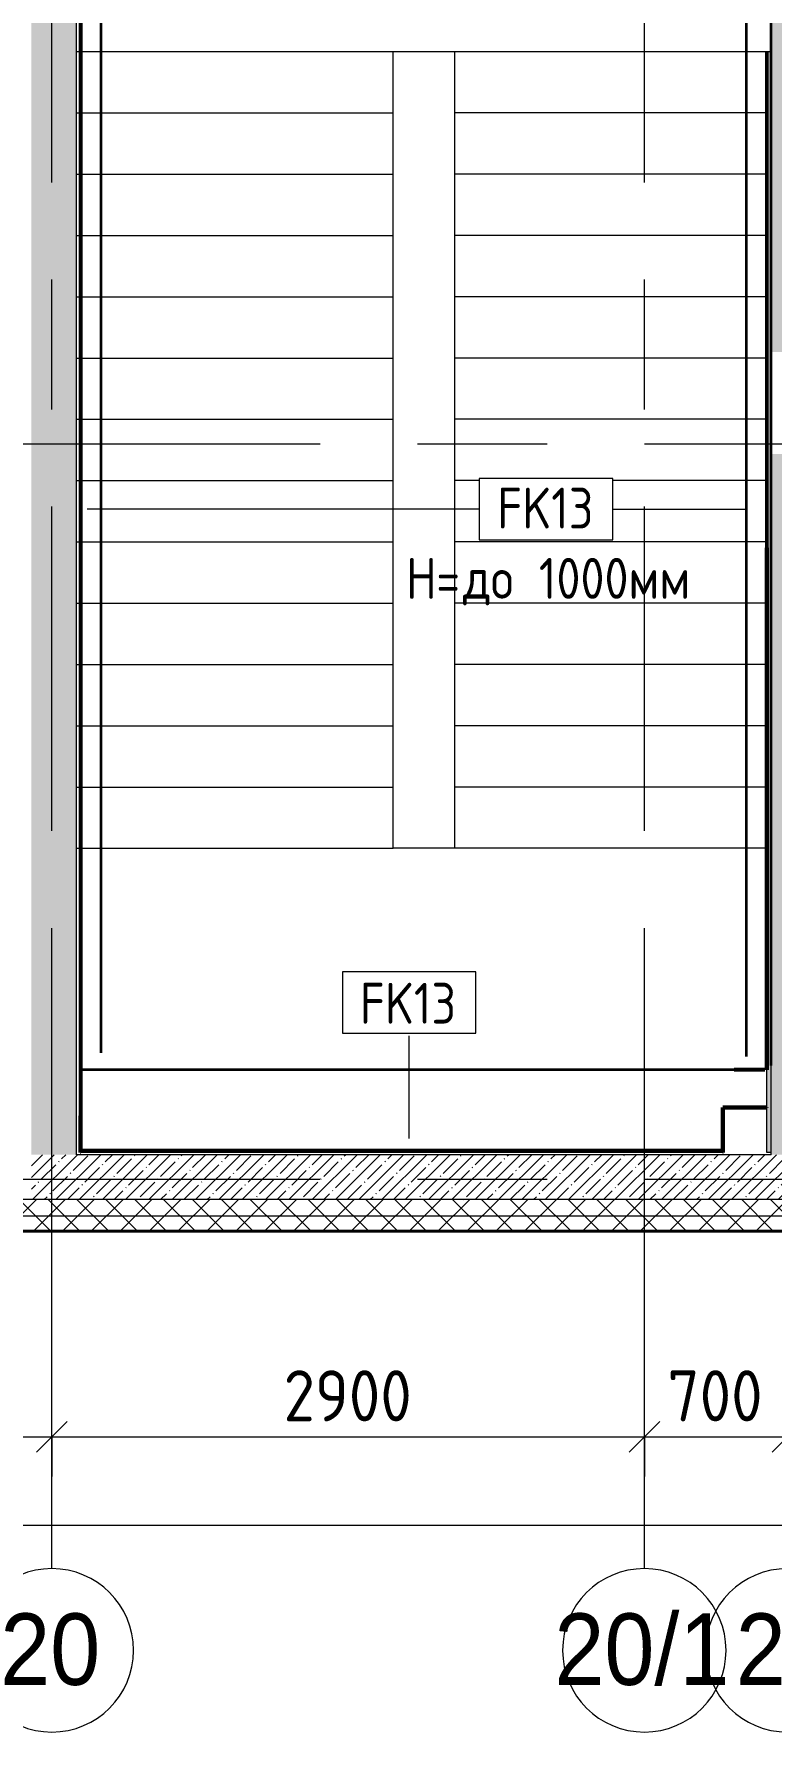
# Model space of a CAD drawing. Header units: millimetres. Extents: x 35524 to 235479, y -8553 to 29000.
# Drawn here: x 71872 to 75480, y -2706 to 5606 of the extents above; entities that cross this region are included whole.
import ezdxf

# ---------------------------------------------------------------- set-up
doc = ezdxf.new("R2010")
doc.units = ezdxf.units.MM
doc.linetypes.add('Осевая', pattern=[3175, 635, -476.25, 1587.5, -476.25])
for name, color, linetype, lineweight in [('A-ANNO-DIMS', 7, 'Continuous', 9), ('A-ANNO-DIMS-100', 7, 'Continuous', 9), ('A-DETL', 7, 'Continuous', 9), ('A-DETL-1', 7, 'Continuous', 35), ('A-WALL', 7, 'Continuous', 9), ('A-WALL-IDEN', 7, 'Continuous', 9), ('I-WALL', 7, 'Continuous', 9), ('S-STRS-1', 7, 'Continuous', 9), ('Оси', 7, 'Continuous', 9), ('Оси-1', 7, 'Continuous', 20), ('Оси-2', 7, 'Осевая', 9)]:
    doc.layers.add(name, color=color, linetype=linetype, lineweight=lineweight)
for name, color, linetype, lineweight, true_color in [('A-WALL-1', 7, 'Continuous', 9, 0xc0c0c0), ('G-ANNO-TEXT-1', 7, 'Continuous', 9, 0x3c3c3c), ('I-WALL-4', 7, 'Continuous', 9, 0xc0c0c0), ('I-WALL-6', 5, 'Continuous', 53, 0x0000ff), ('I-WALL-7', 5, 'Continuous', 50, 0x0000ff), ('S-WALL-ANLY-1', 7, 'Continuous', 5, 0x008040)]:
    doc.layers.add(name, color=color, linetype=linetype, lineweight=lineweight, true_color=true_color)
doc.styles.add('Arial', font='arial.ttf', dxfattribs={"width": 0.9, "height": 350})
doc.styles.add('GOST Common_2', font='GOST_Common.ttf', dxfattribs={"width": 0.9, "height": 200})
doc.styles.add('ISOCPEUR', font='isocpeur.ttf', dxfattribs={"width": 0.9, "height": 250})
doc.dimstyles.new('ISO-2_5_0_9К_БОЛЬШОЙ_1', dxfattribs={"dimscale": 304.8, "dimtxt": 248.995294, "dimasz": 0.492126, "dimexe": 0.393701, "dimexo": 0.984252, "dimgap": 0, "dimtad": 1, "dimdec": 0, "dimrnd": 10, "dimzin": 0, "dimdsep": 46, "dimtxsty": 'ISOCPEUR', "dimblk1": 'OBLIQUE', "dimblk2": 'OBLIQUE', "dimsah": 1, "dimcen": 0.09, "dimdle": 0.393701, "dimazin": 0, "dimtfac": 1, "dimtdec": 4, "dimtix": 1, "dimtmove": 0, "dimatfit": 3, "dimfxl": 1, "dimtvp": 1, "dimtolj": 1, "dimtzin": 0, "dimarcsym": 2})
pattern_1 = [(45, (0, 0), (-57.02463, 57.02463), []), (45, (57.025, 0), (-57.02463, 57.02463), [100.806, -20.161, 3.353, -16.808])]

# ---------------------------------------------------------------- blocks, each defined once
blk = doc.blocks.new('Ось сетки - D8-29747960-План отделки стен 3 этажа в осях 12-23')
at = {"layer": 'Оси-1'}
for start, end in [(360, 180), (180, 360)]:
    blk.add_arc((0, 0), 4, start, end, dxfattribs=at)
blk = doc.blocks.new('DIMBLOCK17-План отделки стен 3 этажа в осях 12-23')
at = {"layer": 'A-ANNO-DIMS-100'}
for p, q in [((38310, -1886.7), (38310, -1572.8)), ((84560, -1886.7), (84560, -1572.8)), ((38190, -1692.8), (84680, -1692.8)), ((38310, -1692.8), (38310, -1886.7)), ((84560, -1692.8), (84560, -1886.7))]:
    blk.add_line(p, q, dxfattribs=at)
at = {"layer": 'A-ANNO-DIMS-100', "lineweight": 20}
for p, q in [((38310, -1692.8), (38385, -1617.8)), ((84560, -1692.8), (84635, -1617.8)), ((38310, -1692.8), (38235, -1767.8)), ((84560, -1692.8), (84485, -1767.8))]:
    blk.add_line(p, q, dxfattribs=at)
at = {"layer": 'A-ANNO-DIMS-100', "color": 0, "insert": (61028, -1366.1), "char_height": 250, "width": 976.828, "attachment_point": 1, "line_spacing_factor": 1.149209, "style": 'ISOCPEUR'}
blk.add_mtext('46250', dxfattribs=at)
blk = doc.blocks.new('_Oblique')
at = {"color": 0, "linetype": 'ByBlock', "lineweight": -2}
blk.add_line((-0.5, -0.5), (0.5, 0.5), dxfattribs=at)
blk = doc.blocks.new('DIMBLOCK31-План отделки стен 3 этажа в осях 12-23')
at = {"layer": 'A-ANNO-DIMS-100'}
for p, q in [((70560, -1455.7), (70560, -1141.8)), ((71960, -1455.7), (71960, -1141.8)), ((70560, -1261.8), (71960, -1261.8)), ((70560, -1261.8), (70560, -1455.7)), ((71960, -1261.8), (71960, -1455.7))]:
    blk.add_line(p, q, dxfattribs=at)
at = {"layer": 'A-ANNO-DIMS-100', "lineweight": 20}
for p, q in [((70560, -1261.8), (70635, -1186.8)), ((71960, -1261.8), (72035, -1186.8)), ((70560, -1261.8), (70485, -1336.8)), ((71960, -1261.8), (71885, -1336.8))]:
    blk.add_line(p, q, dxfattribs=at)
at = {"layer": 'A-ANNO-DIMS-100', "color": 0, "insert": (70953.5, -935.2), "char_height": 250, "width": 735.494, "attachment_point": 1, "line_spacing_factor": 1.149209, "style": 'ISOCPEUR'}
blk.add_mtext('1400', dxfattribs=at)
blk = doc.blocks.new('DIMBLOCK32-План отделки стен 3 этажа в осях 12-23')
at = {"layer": 'A-ANNO-DIMS-100'}
for p, q in [((71960, -1455.7), (71960, -1141.8)), ((74860, -1455.7), (74860, -1141.8)), ((71960, -1261.8), (74860, -1261.8)), ((71960, -1261.8), (71960, -1455.7)), ((74860, -1261.8), (74860, -1455.7))]:
    blk.add_line(p, q, dxfattribs=at)
at = {"layer": 'A-ANNO-DIMS-100', "lineweight": 20}
for p, q in [((71960, -1261.8), (72035, -1186.8)), ((74860, -1261.8), (74935, -1186.8)), ((71960, -1261.8), (71885, -1336.8)), ((74860, -1261.8), (74785, -1336.8))]:
    blk.add_line(p, q, dxfattribs=at)
at = {"layer": 'A-ANNO-DIMS-100', "color": 0, "insert": (73094, -935.2), "char_height": 250, "width": 758.478, "attachment_point": 1, "line_spacing_factor": 1.149209, "style": 'ISOCPEUR'}
blk.add_mtext('2900', dxfattribs=at)
blk = doc.blocks.new('DIMBLOCK33-План отделки стен 3 этажа в осях 12-23')
at = {"layer": 'A-ANNO-DIMS-100'}
for p, q in [((74860, -1455.7), (74860, -1141.8)), ((75560, -1455.7), (75560, -1141.8)), ((74860, -1261.8), (75560, -1261.8)), ((74860, -1261.8), (74860, -1455.7)), ((75560, -1261.8), (75560, -1455.7))]:
    blk.add_line(p, q, dxfattribs=at)
at = {"layer": 'A-ANNO-DIMS-100', "lineweight": 20}
for p, q in [((74860, -1261.8), (74935, -1186.8)), ((75560, -1261.8), (75635, -1186.8)), ((74860, -1261.8), (74785, -1336.8)), ((75560, -1261.8), (75485, -1336.8))]:
    blk.add_line(p, q, dxfattribs=at)
at = {"layer": 'A-ANNO-DIMS-100', "color": 0, "insert": (74973, -935.2), "char_height": 250, "width": 568.858, "attachment_point": 1, "line_spacing_factor": 1.149209, "style": 'ISOCPEUR'}
blk.add_mtext('700', dxfattribs=at)
blk = doc.blocks.new('М_стена_0001 - Типоразмер_без рамки-25382661-План отделки стен 3 этажа в осях 12-23')
at = {"layer": 'A-WALL-IDEN'}
for p, q in [((3.258, 1.523), (-3.273, 1.523)), ((-3.273, 1.523), (-3.273, -1.477)), ((3.258, -1.477), (3.258, 1.523)), ((-3.273, -1.477), (3.258, -1.477))]:
    blk.add_line(p, q, dxfattribs=at)

msp = doc.modelspace()

# ---------------------------------------------------------------- hatches: boundary and pattern name
at = {"layer": 'A-WALL'}
h = msp.add_hatch(dxfattribs=at)
h.set_pattern_fill('FP_20', color=256, style=0, pattern_type=2)
h.set_pattern_definition([(45, (0, 0), (-70.71068, 70.71068), []), (135, (0, 0), (-70.71068, -70.71068), [])])
h.paths.add_polyline_path([(75700, -250), (75700, -100), (71560, -101), (71560, -250), (73270.2, -250)])
h.paths.add_polyline_path([(61610, -250), (61610, -100), (60910, -100), (60910, -250), (61410, -250)])
h.paths.add_polyline_path([(65410, -250), (66160, -250), (66160, -100), (65160, -101), (65160, -250), (65259.3, -250)])
h.paths.add_polyline_path([(63710, -250), (64260, -250), (64260, -100), (63710, -101)])
h.paths.add_polyline_path([(70660, -250), (70660, -100), (67060, -101), (67060, -250), (70357.1, -250)])
h.paths.add_polyline_path([(56627.1, -250), (57810, -250), (57810, -100), (56627.1, -100)])
at = {"layer": 'I-WALL'}
h = msp.add_hatch(dxfattribs=at)
h.set_pattern_fill('FP_17', color=256, style=0, pattern_type=2)
h.set_pattern_definition(pattern_1)
h.paths.add_polyline_path([(71860, 120), (72080, 120), (72080, 7680), (71860, 7680), (71860, 140)])
h = msp.add_hatch(dxfattribs=at)
h.set_pattern_fill('FP_17', color=256, style=0, pattern_type=2)
h.set_pattern_definition(pattern_1)
h.paths.add_polyline_path([(75700, 120), (75700, 3550), (75480, 3550), (75480, 120)])
h.paths.add_polyline_path([(75480, 4050), (75700, 4050), (75700, 7659), (75480, 7659), (75480, 4114.9)])
h = msp.add_hatch(dxfattribs=at)
h.set_pattern_fill('FP_71', color=256, style=0, pattern_type=2)
h.set_pattern_definition([(0, (0, 0), (121.92, 30.48), [10.058, -81.382, 10.058, -81.382, -487.68]), (0, (0, 0), (121.92, 30.48), [-182.88, 10.058, -172.822, 10.058, -81.382, -213.36]), (0, (0, 0), (121.92, 30.48), [-457.2, 10.058, -50.902, 10.058, -142.342]), (120, (45.72, 15.24), (-87.356454, 90.345817), [10.058, -81.382, 10.058, -81.382, -487.68]), (120, (45.72, 15.24), (-87.356454, 90.345817), [-182.88, 10.058, -172.822, 10.058, -81.382, -213.36]), (120, (45.72, 15.24), (-87.356454, 90.345817), [-457.2, 10.058, -50.902, 10.058, -142.342]), (240, (60.96, 76.2), (-34.563546, -120.825817), [10.058, -81.382, 10.058, -81.382, -487.68]), (240, (60.96, 76.2), (-34.563546, -120.825817), [-182.88, 10.058, -172.822, 10.058, -81.382, -213.36]), (240, (60.96, 76.2), (-34.563546, -120.825817), [-457.2, 10.058, -50.902, 10.058, -142.342])])
h.paths.add_polyline_path([(75480, 130), (75480, 5520), (75460, 5520), (75460, 130)])
h = msp.add_hatch(dxfattribs=at)
h.set_pattern_fill('FP_17', color=256, style=0, pattern_type=2)
h.set_pattern_definition(pattern_1)
h.paths.add_polyline_path([(75700, -100), (75700, 120), (71860, 120), (71860, -100), (73270.2, -100)])

# ---------------------------------------------------------------- linework, layer by layer
at = {"layer": 'A-DETL'}
for p, q in [((74705, 3430), (74051.9, 3430)), ((74051.9, 3430), (74051.9, 3130)), ((74705, 3130), (74705, 3430)), ((74051.9, 3280), (72132.5, 3280)), ((74705, 3280), (75016.4, 3280)), ((75016.4, 3280), (75360, 3280)), ((74051.9, 3130), (74705, 3130))]:
    msp.add_line(p, q, dxfattribs=at)
at = {"layer": 'A-DETL-1'}
for p, q in [((75480, 556), (75480, 7636)), ((72200, 7559), (72200, 619)), ((75360, 600), (75360, 7560)), ((75300, 536), (72100, 536))]:
    msp.add_line(p, q, dxfattribs=at)
at = {"layer": 'A-WALL'}
for p, q in [((71560, -250), (75850, -250)), ((71560, -253), (75853, -253))]:
    msp.add_line(p, q, dxfattribs=at)
at = {"layer": 'A-WALL-1'}
for p, q in [((75700, -100), (71560, -100)), ((66160, -258), (75858, -258))]:
    msp.add_line(p, q, dxfattribs=at)
at = {"layer": 'A-WALL-IDEN'}
msp.add_line((73709, 200.1), (73709, 701.8), dxfattribs=at)
at = {"layer": 'I-WALL-4'}
for p, q in [((72080, 120), (72080, 7680)), ((75480, 4050), (75480, 7680)), ((75460, 130), (75460, 5520)), ((75480, 120), (75480, 3550)), ((75480, 120), (72080, 120)), ((75480, 130), (75460, 130))]:
    msp.add_line(p, q, dxfattribs=at)
at = {"layer": 'I-WALL-6'}
for p, q in [((75459, 536), (75459, 3090.3)), ((75459, 3090.3), (75460, 3090.3)), ((75460, 3090.3), (75460, 536)), ((75449, 536), (75300, 536)), ((75449, 535), (75300, 535)), ((75449, 536), (75449, 535)), ((75459, 536), (75460, 536)), ((75244, 140), (75244, 351)), ((75459, 351), (75244, 351)), ((75245, 130), (75245, 350)), ((75459, 350), (75245, 350)), ((75459, 350), (75459, 351)), ((72100.4, 130), (72100.4, 310.8)), ((72101.4, 140), (72101.4, 310.8)), ((72101.4, 130), (72100.4, 130)), ((72101.4, 140), (75244, 140)), ((72101.4, 130), (72101.4, 139)), ((72101.4, 139), (75244, 139)), ((75244, 130), (75244, 139)), ((75245, 130), (75244, 130))]:
    msp.add_line(p, q, dxfattribs=at)
at = {"layer": 'I-WALL-7'}
for p, q in [((72100.4, 310.8), (72100.4, 7659)), ((72101.4, 7480), (72101.4, 310.8)), ((75459, 3090.3), (75459, 5520)), ((75460, 1836.1), (75459, 1836.1)), ((72100.4, 1630.5), (72101.4, 1630.5)), ((72100.4, 1310), (72101.4, 1310)), ((72101.4, 310.8), (72100.4, 310.8))]:
    msp.add_line(p, q, dxfattribs=at)
at = {"layer": 'S-STRS-1'}
for p, q in [((72080, 5520), (73630, 5520)), ((72080, 5520), (73630, 5520)), ((73630, 5520), (75480, 5520)), ((73630, 5220), (73630, 5520)), ((73930, 5520), (73930, 5220)), ((72080, 5220), (73630, 5220)), ((72080, 5220), (73630, 5220)), ((73630, 4920), (73630, 5220)), ((73930, 5220), (73930, 4920)), ((75460, 5220), (73930, 5220)), ((75460, 5220), (73930, 5220)), ((72080, 4920), (73630, 4920)), ((72080, 4920), (73630, 4920)), ((73630, 4620), (73630, 4920)), ((73930, 4920), (73930, 4620)), ((75460, 4920), (73930, 4920)), ((75460, 4920), (73930, 4920)), ((72080, 4620), (73630, 4620)), ((72080, 4620), (73630, 4620)), ((73630, 4320), (73630, 4620)), ((73930, 4620), (73930, 4320)), ((75460, 4620), (73930, 4620)), ((75460, 4620), (73930, 4620)), ((72080, 4320), (73630, 4320)), ((72080, 4320), (73630, 4320)), ((73630, 4020), (73630, 4320)), ((73930, 4320), (73930, 4020)), ((75460, 4320), (73930, 4320)), ((75460, 4320), (73930, 4320)), ((72080, 4020), (73630, 4020)), ((72080, 4020), (73630, 4020)), ((73630, 3720), (73630, 4020)), ((73930, 4020), (73930, 3720)), ((75460, 4020), (73930, 4020)), ((75460, 4020), (73930, 4020)), ((72080, 3720), (73630, 3720)), ((72080, 3720), (73630, 3720)), ((73630, 3420), (73630, 3720)), ((73930, 3720), (73930, 3420)), ((75460, 3720), (73930, 3720)), ((75460, 3720), (73930, 3720)), ((72080, 3420), (73630, 3420)), ((72080, 3420), (73630, 3420)), ((73630, 3120), (73630, 3420)), ((73930, 3420), (73930, 3120)), ((74051.9, 3420), (73930, 3420)), ((74051.9, 3420), (73930, 3420)), ((75460, 3420), (74705, 3420)), ((75460, 3420), (74705, 3420)), ((72080, 3120), (73630, 3120)), ((72080, 3120), (73630, 3120)), ((73630, 2820), (73630, 3120)), ((73930, 3120), (73930, 2820)), ((75460, 3120), (73930, 3120)), ((75460, 3120), (73930, 3120)), ((72080, 2820), (73630, 2820)), ((72080, 2820), (73630, 2820)), ((73630, 2520), (73630, 2820)), ((73930, 2820), (73930, 2520)), ((75460, 2820), (73930, 2820)), ((75460, 2820), (73930, 2820)), ((72080, 2520), (73630, 2520)), ((72080, 2520), (73630, 2520)), ((73630, 2220), (73630, 2520)), ((73930, 2520), (73930, 2220)), ((75460, 2520), (73930, 2520)), ((75460, 2520), (73930, 2520)), ((72080, 2220), (73630, 2220)), ((72080, 2220), (73630, 2220)), ((73630, 1920), (73630, 2220)), ((73930, 2220), (73930, 1920)), ((75460, 2220), (73930, 2220)), ((75460, 2220), (73930, 2220)), ((72080, 1920), (73630, 1920)), ((72080, 1920), (73630, 1920)), ((73630, 1620), (73630, 1920)), ((73930, 1920), (73930, 1620)), ((75460, 1920), (73930, 1920)), ((75460, 1920), (73930, 1920)), ((72080, 1620), (73630, 1620)), ((72080, 1620), (73630, 1620)), ((73930, 1620), (73630, 1620)), ((75460, 1620), (73930, 1620)), ((75460, 1620), (73930, 1620))]:
    msp.add_line(p, q, dxfattribs=at)
at = {"layer": 'S-WALL-ANLY-1'}
msp.add_line((71560, -179), (75779, -179), dxfattribs=at)
at = {"layer": 'Оси'}
for p, q in [((71960, -1906.3), (71960, 593.7)), ((74860, -1906.3), (74860, 593.7))]:
    msp.add_line(p, q, dxfattribs=at)
at = {"layer": 'Оси-2'}
for p, q in [((71960, 593.7), (71960, 24898.1)), ((74860, 593.7), (74860, 24898.1)), ((38824.4, 3600), (82060, 3600)), ((38824.4, 0), (82060, 0))]:
    msp.add_line(p, q, dxfattribs=at)

# ---------------------------------------------------------------- block references
at = {"layer": 'A-WALL-IDEN', "xscale": 99.99999999999993, "yscale": 99.99999999999993, "zscale": 99.99999999999993}
msp.add_blockref('М_стена_0001 - Типоразмер_без рамки-25382661-План отделки стен 3 этажа в осях 12-23', (73709.8, 863.3), dxfattribs=at)
at = {"layer": 'Оси-1', "xscale": 99.99999999999993, "yscale": 99.99999999999993, "zscale": 99.99999999999993}
for p in [(71960, -2306.3), (74860, -2306.3), (75560, -2306.3)]:
    msp.add_blockref('Ось сетки - D8-29747960-План отделки стен 3 этажа в осях 12-23', p, dxfattribs=at)

# ---------------------------------------------------------------- texts
at = {"layer": 'A-WALL-IDEN', "insert": (73467, 961.3), "char_height": 200, "width": 598.861, "attachment_point": 1, "style": 'GOST Common_2'}
msp.add_mtext('FK13', dxfattribs=at)
at = {"layer": 'G-ANNO-TEXT-1', "char_height": 200, "attachment_point": 1, "style": 'GOST Common_2'}
for s, insert, width in [('FK13', (74139.2, 3385.3), 598.861), ('\\fGOST Common|b0|i0|c204|p34|;\\W.9;Н', (73692.7, 3041.4), 180.38), (' 1000', (74234.4, 3041.4), 663.797), ('\\fGOST Common|b0|i0|c204|p34|;\\W.9;=', (73841.5, 3041.4), 158.734), ('до', (73972.5, 3041.4), 317.468), ('мм', (74782.1, 3041.4), 360.759)]:
    msp.add_mtext(s, dxfattribs=dict(at, insert=insert, width=width))
at = {"layer": 'Оси', "char_height": 350, "attachment_point": 1, "style": 'Arial'}
for s, insert, width in [('20', (71707.4, -2125.6), 606.076), ('20/1', (74419.7, -2125.6), 1060.633), ('21', (75307.4, -2125.6), 606.076)]:
    msp.add_mtext(s, dxfattribs=dict(at, insert=insert, width=width))

# ---------------------------------------------------------------- dimensions: what is measured, and where the dimension line sits
at = {"layer": 'A-ANNO-DIMS'}
for base, p1, p2, override, picture, middle in [((71960, -1261.8), (70560, -1155.7), (71960, -1155.7), {"dimpost": '<>', "dimfxl": 1400}, 'DIMBLOCK31-План отделки стен 3 этажа в осях 12-23', (71260, -1136.8)), ((74860, -1261.8), (71960, -1155.7), (74860, -1155.7), {"dimpost": '<>', "dimfxl": 2900}, 'DIMBLOCK32-План отделки стен 3 этажа в осях 12-23', (73410, -1136.8)), ((75560, -1261.8), (74860, -1155.7), (75560, -1155.7), {"dimpost": '<>', "dimfxl": 700}, 'DIMBLOCK33-План отделки стен 3 этажа в осях 12-23', (75210, -1136.8)), ((84560, -1692.8), (38310, -1586.7), (84560, -1586.7), {"dimpost": '<>', "dimfxl": 46250}, 'DIMBLOCK17-План отделки стен 3 этажа в осях 12-23', (61435, -1567.8))]:
    dim = msp.add_linear_dim(base=base, p1=p1, p2=p2, dimstyle='ISO-2_5_0_9К_БОЛЬШОЙ_1', override=override, dxfattribs=at)
    dim.commit()
    dim.dimension.update_dxf_attribs({"geometry": picture, "text_midpoint": middle})

doc.saveas('drawing.dxf')
